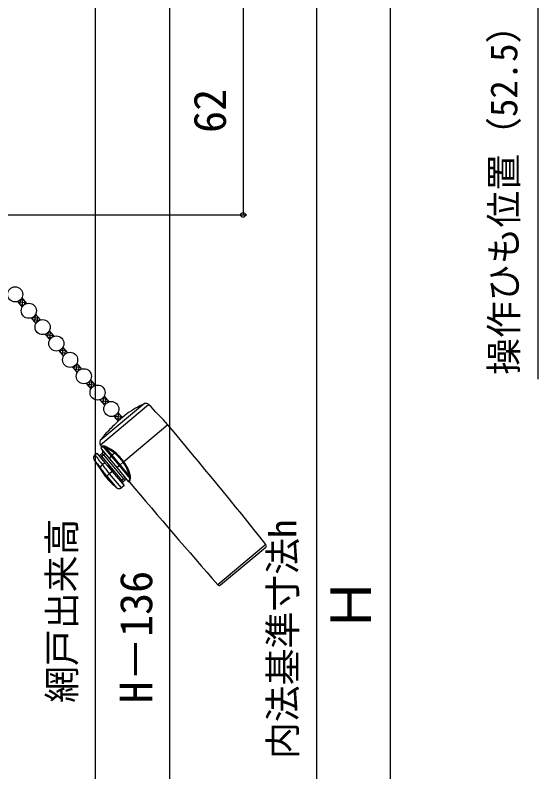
# Model space of a CAD drawing. Units: millimetres, scale not verified. Extents: x -525 to 525, y -783 to 778.
# Drawn here: x -100.8 to 41, y 186.2 to 391.6 of the extents above; entities that cross this region are included whole.
import ezdxf
from ezdxf.enums import TextEntityAlignment as Align

# ---------------------------------------------------------------- set-up
doc = ezdxf.new("R2010")
doc.units = ezdxf.units.MM
doc.header["$LTSCALE"] = 4
doc.layers.add('0-5_YKK_13', color=4, linetype='Continuous')
doc.layers.add('0-7_YKK_D', color=6, linetype='Continuous')
doc.styles.add('ＭＳ ゴシック', font='')
doc.styles.get('ＭＳ ゴシック').set_extended_font_data('MS Gothic')

msp = doc.modelspace()

# ---------------------------------------------------------------- linework, layer by layer
at = {"layer": '0-5_YKK_13'}
for p, q in [((-99.51, 313.08), (-99.396, 314.38)), ((-99.392, 314.385), (-98.587, 314.314)), ((-99.041, 314.855), (-97.765, 313.335)), ((-98.933, 312.393), (-98.748, 314.506)), ((-100.19, 313.891), (-98.915, 312.371)), ((-100.123, 313.811), (-98.01, 313.626)), ((-100.087, 313.768), (-100.073, 313.934)), ((-99.546, 313.123), (-98.359, 313.019)), ((-98.969, 312.435), (-98.882, 312.428)), ((-98.233, 313.109), (-98.171, 313.818)), ((-95.47, 308.265), (-95.285, 310.378)), ((-95.435, 310.214), (-95.124, 310.187)), ((-95.313, 310.412), (-94.037, 308.892)), ((-96.462, 309.448), (-95.186, 307.928)), ((-96.083, 308.996), (-94.197, 308.831)), ((-96.062, 309.631), (-94.547, 309.499)), ((-96.047, 308.953), (-95.983, 309.681)), ((-95.505, 308.308), (-94.961, 308.26)), ((-94.819, 308.413), (-94.707, 309.69)), ((-94.143, 308.853), (-94.13, 309.002)), ((-92.734, 305.004), (-91.458, 303.484)), ((-92.619, 304.868), (-90.506, 304.683)), ((-92.583, 304.825), (-92.562, 305.071)), ((-92.042, 304.18), (-90.963, 304.086)), ((-92.006, 304.137), (-91.882, 305.554)), ((-91.986, 305.45), (-91.083, 305.371)), ((-91.585, 305.969), (-90.309, 304.449)), ((-91.42, 303.552), (-91.244, 305.563)), ((-90.721, 304.258), (-90.667, 304.875)), ((-91.465, 303.492), (-91.454, 303.491)), ((-89.005, 300.561), (-87.73, 299.041)), ((-88.687, 300.699), (-87.042, 300.556)), ((-88.578, 300.053), (-86.837, 299.9)), ((-88.543, 300.01), (-88.471, 300.833)), ((-88.015, 301.278), (-87.62, 301.244)), ((-87.965, 299.322), (-87.781, 301.435)), ((-87.856, 301.526), (-86.581, 300.006)), ((-87.305, 299.581), (-87.203, 300.747)), ((-86.632, 299.988), (-86.626, 300.059)), ((-88.001, 299.365), (-87.544, 299.325)), ((-85.277, 296.118), (-84.002, 294.598)), ((-84.958, 296.256), (-83.314, 296.113)), ((-84.814, 295.567), (-84.742, 296.39)), ((-84.287, 296.835), (-83.892, 296.8)), ((-84.237, 294.879), (-84.052, 296.992)), ((-84.128, 297.083), (-82.853, 295.563)), ((-83.577, 295.138), (-83.475, 296.304)), ((-84.85, 295.61), (-83.109, 295.457)), ((-84.273, 294.922), (-83.816, 294.882)), ((-82.904, 295.545), (-82.898, 295.616)), ((-81.549, 291.675), (-80.274, 290.155)), ((-81.351, 291.439), (-81.322, 291.767)), ((-80.855, 292.073), (-79.851, 291.985)), ((-80.774, 290.751), (-80.639, 292.291)), ((-80.4, 292.64), (-79.125, 291.119)), ((-80.174, 290.32), (-80.012, 292.177)), ((-81.387, 291.482), (-79.274, 291.297)), ((-80.81, 290.794), (-79.834, 290.709)), ((-79.481, 290.961), (-79.434, 291.489)), ((-77.216, 287.556), (-76.049, 287.454)), ((-76.972, 286.22), (-76.819, 287.964)), ((-76.699, 288.148), (-76.626, 288.142)), ((-76.672, 288.196), (-75.396, 286.676)), ((-76.354, 286.003), (-76.21, 287.646)), ((-77.821, 287.232), (-76.546, 285.712)), ((-65.761, 286.174), (-77.724, 276.136)), ((-77.712, 274.974), (-64.619, 285.96)), ((-77.585, 286.951), (-75.472, 286.766)), ((-77.549, 286.908), (-77.509, 287.366)), ((-77.008, 286.263), (-76.185, 286.191)), ((-75.667, 286.564), (-75.633, 286.958)), ((-72.944, 283.753), (-71.766, 282.349)), ((-72.931, 281.405), (-72.746, 283.518)), ((-70.425, 283.474), (-72.34, 281.867)), ((-74.093, 282.789), (-72.909, 281.378)), ((-74.086, 282.781), (-74.085, 282.792)), ((-74.021, 282.815), (-72.008, 282.639)), ((-73.544, 282.136), (-72.164, 282.015)), ((-73.509, 282.093), (-73.414, 283.173)), ((-73.204, 283.381), (-72.586, 283.327)), ((-72.967, 281.448), (-72.842, 281.437)), ((-72.247, 281.946), (-72.169, 282.83)), ((-59.406, 280.455), (-71.372, 270.414)), ((-75.924, 278.36), (-75.968, 278.412)), ((-77.452, 274.619), (-77.712, 274.974)), ((-77.45, 273.8), (-77.396, 274.416)), ((-77.45, 273.8), (-75.252, 271.18)), ((-76.918, 274.494), (-74.751, 271.912)), ((-74.507, 272.17), (-76.129, 274.103)), ((-79.214, 272.319), (-78.676, 272.771)), ((-78.676, 272.771), (-76.477, 270.151)), ((-77.711, 271.622), (-77.328, 271.944)), ((-77.19, 272.712), (-77.65, 272.327)), ((-77.328, 271.944), (-77.65, 272.327)), ((-77.328, 271.944), (-76.869, 272.329)), ((-71.865, 265.432), (-77.328, 271.944)), ((-76.869, 272.329), (-77.19, 272.712)), ((-76.869, 272.329), (-76.486, 272.651)), ((-75.252, 271.18), (-74.751, 271.912)), ((-75.252, 271.18), (-73.272, 268.821)), ((-74.751, 271.912), (-72.618, 269.369)), ((-73.835, 272.734), (-74.507, 272.17)), ((-72.347, 269.596), (-74.507, 272.17)), ((-76.259, 266.314), (-79.394, 270.986)), ((-75.783, 269.324), (-74.498, 267.792)), ((-73.272, 268.821), (-72.618, 269.369)), ((-72.618, 269.369), (-72.347, 269.596)), ((-72.618, 269.369), (-69.711, 265.905)), ((-71.541, 270.273), (-72.347, 269.596)), ((-69.931, 266.717), (-72.347, 269.596)), ((-71.541, 270.273), (-71.372, 270.414)), ((-74.498, 267.792), (-75.238, 267.171)), ((-75.236, 267.167), (-75.238, 267.171)), ((-72.025, 263.34), (-75.236, 267.167)), ((-74.498, 267.792), (-71.284, 263.962)), ((-73.272, 268.821), (-70.058, 264.99)), ((-76.259, 266.314), (-75.995, 266.536)), ((-75.995, 266.536), (-75.994, 266.536)), ((-75.994, 266.536), (-73.317, 263.345)), ((-71.865, 265.432), (-72.248, 265.111)), ((-71.865, 265.432), (-71.543, 265.049)), ((-71.543, 265.049), (-71.084, 265.435)), ((-71.022, 266.139), (-71.405, 265.818)), ((-71.405, 265.818), (-71.084, 265.435)), ((-70.029, 264.988), (-70.058, 264.99)), ((-71.284, 263.962), (-72.025, 263.34)), ((-32.776, 247.958), (-45.816, 237.016)), ((-45.12, 236.963), (-32.845, 247.263))]:
    msp.add_line(p, q, dxfattribs=at)
for points in [[(-76.97, 274.669), (-77.321, 274.628), (-77.418, 274.621), (-77.453, 274.619), (-77.452, 274.62)], [(-77.395, 274.416), (-77.396, 274.416), (-77.364, 274.42), (-77.273, 274.432), (-77.123, 274.455), (-76.918, 274.494)], [(-76.918, 274.494), (-76.612, 274.376), (-76.129, 274.103)], [(-76.869, 272.329), (-71.405, 265.818), (-71.865, 265.432)], [(-78.23, 269.426), (-78.115, 269.276), (-77.749, 268.805)], [(-75.783, 269.324), (-76.477, 270.151), (-77.125, 269.608)], [(-74.498, 267.792), (-74.268, 267.985), (-75.553, 269.517), (-75.783, 269.324)], [(-69.711, 265.905), (-69.834, 265.611), (-69.922, 265.359), (-69.982, 265.162), (-70.018, 265.035), (-70.03, 264.989), (-70.029, 264.993)], [(-69.931, 266.717), (-69.761, 266.21), (-69.711, 265.905)], [(-69.826, 264.887), (-69.827, 264.883), (-69.817, 264.931), (-69.791, 265.053), (-69.745, 265.247), (-69.671, 265.507), (-69.559, 265.819)]]:
    msp.add_lwpolyline(points, dxfattribs=at)
for centre in [(-100.842, 315.834), (-97.114, 311.391), (-93.385, 306.948), (-89.657, 302.505), (-85.929, 298.062), (-82.201, 293.619), (-78.473, 289.176), (-74.745, 284.733)]:
    msp.add_circle(centre, 2.05, dxfattribs=at)
for centre, radius, start, end in [((-53.124, 258.966), 30, 114.91336, 125.21981), ((-65.34, 285.267), 1, 43.86879, 114.91336), ((-425.083, -60.544), 500, 43, 43.86879), ((-53.124, 258.966), 29.896, 130, 138.65727), ((-1443.266, -880.741), 1806.5, 38.66742, 40), ((-53.124, 258.966), 30, 139.59407, 145.08664), ((-77.239, 280.038), 2.132, 308.08066, 321.59628), ((-76.904, 275.564), 1, 145.08664, 216.13121), ((-77.695, 274.442), 0.3, 355.0979, 36.08699), ((-77.512, 273.095), 0.5, 310, 40), ((-76.984, 272.782), 1.887, 60.43392, 89.59767), ((-77.236, 274.495), 0.317, 359.82581, 33.2347), ((-76.437, 274.346), 0.392, 321.81457, 11.4072), ((-79.619, 265.652), 9.144, 50.76461, 67.56232), ((-80.277, 265.158), 10.182, 49.77589, 65.49037), ((-78.577, 271.553), 0.993, 129.78669, 211.37531), ((-12.003, 321.911), 83.525, 216.43261, 218.76977), ((-77.971, 272.71), 0.5, 220, 310), ((-73.64, 271.106), 1.373, 129.16916, 144.06203), ((-74.437, 273.284), 0.815, 317.55365, 334.48996), ((-82.781, 262.1), 13.896, 36.0829, 49.92597), ((-83.519, 261.518), 15.056, 36.21989, 49.30203), ((-46.98, 293.935), 39.715, 215.2981, 218.10674), ((-76.515, 268.49), 1.274, 118.62238, 165.68459), ((-293.005, 100.477), 274.243, 37.43298, 38.07696), ((-66.884, 264.054), 7.784, 125.21078, 126.83674), ((-81.379, 262.018), 12.842, 40, 40.06834), ((-77.943, 265.23), 8.149, 10.51023, 38.22402), ((-78.37, 264.813), 8.964, 12.39787, 38.6776), ((-270.189, 118.153), 244.395, 37.38327, 38.05567), ((-79.106, 271.045), 5.479, 304.61081, 314.93912), ((-56.917, 282.544), 25.25, 220, 229.49424), ((-71.222, 264.666), 0.5, 130, 220), ((-70.762, 265.052), 0.5, 40, 130), ((-70.056, 264.689), 0.3, 40.59396, 84.70299), ((-69.747, 266.312), 0.445, 72.84838, 114.50016), ((-69.794, 265.582), 0.333, 45.33754, 75.61), ((-71.25, 266.177), 1.728, 348.05524, 18.92488), ((-72.668, 264.106), 1, 229.49424, 310), ((1310.664, 1430.081), 1806.5, 220.16582, 221.33258), ((-33.167, 247.646), 0.5, 310, 38.66742), ((-45.441, 237.346), 0.5, 221.33258, 310)]:
    msp.add_arc(centre, radius, start, end, dxfattribs=at)
at = {"layer": '0-7_YKK_D'}
for p, q in [((1, 7.911), (1, 456.9)), ((-79, 37.411), (-79, 444.9)), ((-19, 47.911), (-19, 426.9)), ((-59, 399.4), (-59, 65.411)), ((-39, 399.4), (-39, 337.399)), ((-254, 337.399), (-38, 337.399))]:
    msp.add_line(p, q, dxfattribs=at)
msp.add_lwpolyline([(21, 424.65), (41, 416.487), (41, 292.828)], dxfattribs=at)
msp.add_circle((-39, 337.399), 0.637, dxfattribs=at)

# ---------------------------------------------------------------- texts
at = {"layer": '0-7_YKK_D', "style": 'ＭＳ ゴシック'}
for s, height, p in [('操作ひも位置（52.5）', 7.331, (37.636, 293.975)), ('62', 8.798, (-41, 359.638)), ('網戸出来高', 7.331, (-82.307, 204.962)), ('内法基準寸法h', 7.331, (-22.364, 189.735)), ('H－136', 8.798, (-61, 204.86)), ('Ｈ', 11, (-1, 224.053))]:
    msp.add_text(s, height=height, rotation=90, dxfattribs=at).set_placement(p, align=Align.BOTTOM_LEFT)

doc.saveas('drawing.dxf')
